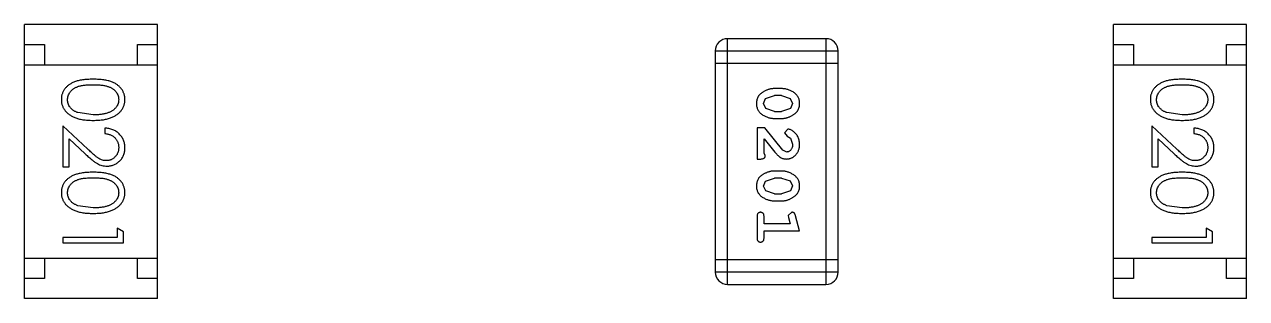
# Model space of a CAD drawing. Header units: inches. Extents: x 246 to 500, y -220 to -17.
# Drawn here: x 457.575 to 460.605, y -135.099 to -134.419 of the extents above; entities that cross this region are included whole.
import ezdxf

# ---------------------------------------------------------------- set-up
doc = ezdxf.new("R2010")
doc.units = ezdxf.units.IN
doc.header["$LTSCALE"] = 1.21
doc.header["$MEASUREMENT"] = 0
doc.layers.get('0').update_dxf_attribs({"linetype": 'CONTINUOUS'})

msp = doc.modelspace()

# ---------------------------------------------------------------- linework, layer by layer
at = {"color": 7, "linetype": 'Continuous'}
for p, q in [((457.905, -134.4186), (457.575, -134.4186)), ((457.575, -135.0986), (457.575, -134.4186)), ((457.905, -135.0986), (457.905, -134.4186)), ((460.605, -134.4186), (460.275, -134.4186)), ((460.275, -135.0986), (460.275, -134.4186)), ((460.605, -135.0986), (460.605, -134.4186)), ((457.575, -134.4686), (457.625, -134.4686)), ((457.625, -134.4686), (457.625, -134.5186)), ((457.855, -134.4686), (457.905, -134.4686)), ((457.855, -134.5186), (457.855, -134.4686)), ((459.5621, -134.4539), (459.3183, -134.4539)), ((459.3183, -135.0635), (459.3183, -134.4539)), ((459.5621, -134.4539), (459.5621, -135.0635)), ((460.275, -134.4686), (460.325, -134.4686)), ((460.325, -134.4686), (460.325, -134.5186)), ((460.555, -134.4686), (460.605, -134.4686)), ((460.555, -134.5186), (460.555, -134.4686)), ((459.2878, -134.4844), (459.5926, -134.4844)), ((459.2878, -134.4844), (459.2878, -135.033)), ((459.5926, -135.033), (459.5926, -134.4844)), ((457.575, -134.5186), (457.905, -134.5186)), ((459.2878, -134.5149), (459.5926, -134.5149)), ((460.275, -134.5186), (460.605, -134.5186)), ((459.4522, -134.5778), (459.4345, -134.5778)), ((459.4072, -134.6149), (459.4125, -134.6027)), ((459.413, -134.6272), (459.4072, -134.6149)), ((459.4125, -134.6027), (459.4348, -134.5951)), ((459.452, -134.5951), (459.4348, -134.5951)), ((459.452, -134.5951), (459.4738, -134.6023)), ((459.4738, -134.6023), (459.4796, -134.6147)), ((459.4796, -134.6147), (459.4743, -134.6269)), ((457.7453, -134.6431), (457.7076, -134.6374)), ((459.4348, -134.6344), (459.413, -134.6272)), ((459.4345, -134.6517), (459.4522, -134.6517)), ((459.4348, -134.6344), (459.452, -134.6344)), ((459.4743, -134.6269), (459.452, -134.6344)), ((460.4453, -134.6431), (460.4076, -134.6374)), ((457.7324, -134.7282), (457.6703, -134.67)), ((457.6703, -134.67), (457.6703, -134.7719)), ((457.7742, -134.6758), (457.7742, -134.6892)), ((459.4103, -134.6753), (459.3915, -134.6753)), ((459.3915, -134.6753), (459.3915, -134.7524)), ((459.4553, -134.7303), (459.4103, -134.6753)), ((459.4675, -134.6785), (459.4591, -134.6873)), ((460.4324, -134.7282), (460.3703, -134.67)), ((460.3703, -134.67), (460.3703, -134.7719)), ((460.4742, -134.6758), (460.4742, -134.6892)), ((457.6857, -134.7021), (457.7257, -134.7397)), ((457.6857, -134.7719), (457.6857, -134.7021)), ((459.4088, -134.7383), (459.4088, -134.7021)), ((459.4088, -134.7021), (459.4358, -134.7356)), ((459.4591, -134.6873), (459.4657, -134.6958)), ((459.4657, -134.6958), (459.4742, -134.7007)), ((459.4742, -134.7007), (459.4796, -134.7156)), ((460.3857, -134.7021), (460.4258, -134.7397)), ((460.3857, -134.7719), (460.3857, -134.7021)), ((459.4119, -134.7438), (459.4088, -134.7383)), ((459.465, -134.7351), (459.4553, -134.7303)), ((457.6703, -134.7719), (457.6857, -134.7719)), ((459.3915, -134.7524), (459.3993, -134.7524)), ((460.3703, -134.7719), (460.3857, -134.7719)), ((459.4125, -134.8073), (459.4348, -134.7996)), ((459.4522, -134.7823), (459.4345, -134.7823)), ((459.452, -134.7996), (459.4348, -134.7996)), ((459.452, -134.7996), (459.4738, -134.8069)), ((459.4072, -134.8194), (459.4125, -134.8073)), ((459.413, -134.8317), (459.4072, -134.8194)), ((459.4348, -134.8389), (459.413, -134.8317)), ((459.4743, -134.8314), (459.452, -134.8389)), ((459.4738, -134.8069), (459.4796, -134.8192)), ((459.4796, -134.8192), (459.4743, -134.8314)), ((459.4345, -134.8562), (459.4522, -134.8562)), ((459.4348, -134.8389), (459.452, -134.8389)), ((457.7453, -134.8738), (457.7076, -134.8682)), ((459.3915, -134.8956), (459.3915, -134.9475)), ((459.4088, -134.9129), (459.4088, -134.8956)), ((459.4778, -134.8846), (459.4685, -134.8924)), ((459.4685, -134.8924), (459.4696, -134.8979)), ((459.4969, -134.9302), (459.487, -134.8936)), ((460.4453, -134.8739), (460.4076, -134.8682)), ((457.8203, -134.9327), (457.8049, -134.9238)), ((457.8049, -134.9238), (457.8049, -134.9469)), ((459.4737, -134.9129), (459.4088, -134.9129)), ((459.4696, -134.8979), (459.4737, -134.9129)), ((460.5203, -134.9327), (460.5049, -134.9239)), ((460.5049, -134.9239), (460.5049, -134.9469)), ((457.8049, -134.9469), (457.6703, -134.9469)), ((457.6703, -134.9469), (457.6703, -134.9604)), ((457.8203, -134.9604), (457.8203, -134.9327)), ((459.4088, -134.9302), (459.4969, -134.9302)), ((459.4088, -134.9475), (459.4088, -134.9302)), ((460.5049, -134.9469), (460.3703, -134.9469)), ((460.3703, -134.9469), (460.3703, -134.9604)), ((460.5203, -134.9604), (460.5203, -134.9327)), ((457.6703, -134.9604), (457.8203, -134.9604)), ((460.3703, -134.9604), (460.5203, -134.9604)), ((457.575, -134.9986), (457.905, -134.9986)), ((457.625, -134.9986), (457.625, -135.0486)), ((457.855, -135.0486), (457.855, -134.9986)), ((459.5926, -135.0025), (459.2878, -135.0025)), ((460.275, -134.9986), (460.605, -134.9986)), ((460.325, -134.9986), (460.325, -135.0486)), ((460.555, -135.0486), (460.555, -134.9986)), ((459.5926, -135.033), (459.2878, -135.033)), ((457.625, -135.0486), (457.575, -135.0486)), ((457.905, -135.0486), (457.855, -135.0486)), ((459.3183, -135.0635), (459.5621, -135.0635)), ((460.325, -135.0486), (460.275, -135.0486)), ((460.605, -135.0486), (460.555, -135.0486)), ((457.905, -135.0986), (457.575, -135.0986)), ((460.605, -135.0986), (460.275, -135.0986))]:
    msp.add_line(p, q, dxfattribs=at)
for centre, start, end in [((459.3183, -134.4844), 89.9999, 179.9999), ((459.5621, -134.4844), 359.9999, 89.9999), ((459.3183, -135.033), 179.9999, 269.9999), ((459.5621, -135.033), 269.9999, 359.9999)]:
    msp.add_arc(centre, 0.0305, start, end, dxfattribs=at)
for points, knots in [([(457.7453, -134.5546), (457.7429, -134.5546), (457.7382, -134.5547), (457.7315, -134.555), (457.7251, -134.5555), (457.7192, -134.5562), (457.7136, -134.5571), (457.7085, -134.5581), (457.7038, -134.5595), (457.6994, -134.561), (457.6954, -134.5627), (457.6917, -134.5645), (457.6882, -134.5665), (457.685, -134.5687), (457.6821, -134.571), (457.6793, -134.5735), (457.6769, -134.5762), (457.6747, -134.5789), (457.6728, -134.5819), (457.6711, -134.5849), (457.6696, -134.588), (457.6685, -134.5912), (457.6676, -134.5944), (457.6669, -134.5978), (457.6665, -134.6013), (457.6665, -134.6036), (457.6665, -134.6048)], [0, 0, 0, 0, 0.068113, 0.132564, 0.193427, 0.250218, 0.303569, 0.353576, 0.400235, 0.443586, 0.484619, 0.524292, 0.56238, 0.599049, 0.63494, 0.669782, 0.704009, 0.737842, 0.771098, 0.803896, 0.836415, 0.868639, 0.900715, 0.933378, 0.966213, 1, 1, 1, 1]), ([(457.8242, -134.6048), (457.8241, -134.6036), (457.8241, -134.6013), (457.8237, -134.5978), (457.823, -134.5944), (457.8221, -134.5911), (457.8209, -134.5879), (457.8195, -134.5848), (457.8178, -134.5818), (457.8158, -134.5788), (457.8136, -134.576), (457.8111, -134.5733), (457.8084, -134.5709), (457.8055, -134.5686), (457.8022, -134.5664), (457.7988, -134.5644), (457.7951, -134.5626), (457.7911, -134.5609), (457.7868, -134.5594), (457.7821, -134.5581), (457.777, -134.557), (457.7715, -134.5562), (457.7655, -134.5555), (457.7591, -134.555), (457.7523, -134.5547), (457.7477, -134.5546), (457.7453, -134.5546)], [0, 0, 0, 0, 0.033742, 0.066533, 0.099153, 0.13154, 0.164087, 0.196563, 0.229707, 0.263315, 0.297504, 0.331686, 0.366482, 0.4021, 0.438958, 0.476748, 0.515985, 0.556589, 0.599519, 0.645765, 0.695487, 0.748721, 0.805687, 0.866754, 0.931405, 1, 1, 1, 1]), ([(460.4453, -134.5546), (460.4429, -134.5546), (460.4382, -134.5547), (460.4315, -134.555), (460.4251, -134.5555), (460.4192, -134.5562), (460.4136, -134.5571), (460.4085, -134.5581), (460.4038, -134.5595), (460.3994, -134.561), (460.3954, -134.5627), (460.3917, -134.5645), (460.3882, -134.5665), (460.385, -134.5687), (460.3821, -134.571), (460.3793, -134.5735), (460.3769, -134.5762), (460.3747, -134.5789), (460.3728, -134.5819), (460.3711, -134.5849), (460.3696, -134.588), (460.3685, -134.5912), (460.3676, -134.5944), (460.3669, -134.5978), (460.3665, -134.6013), (460.3665, -134.6036), (460.3665, -134.6048)], [0, 0, 0, 0, 0.068113, 0.132564, 0.193427, 0.250218, 0.303569, 0.353576, 0.400235, 0.443586, 0.484619, 0.524292, 0.56238, 0.599049, 0.63494, 0.669782, 0.704009, 0.737842, 0.771098, 0.803896, 0.836415, 0.868639, 0.900715, 0.933378, 0.966213, 1, 1, 1, 1]), ([(460.5242, -134.6048), (460.5241, -134.6036), (460.5241, -134.6013), (460.5237, -134.5978), (460.523, -134.5944), (460.5221, -134.5911), (460.5209, -134.5879), (460.5195, -134.5848), (460.5178, -134.5818), (460.5158, -134.5788), (460.5136, -134.576), (460.5112, -134.5733), (460.5084, -134.5709), (460.5055, -134.5686), (460.5023, -134.5664), (460.4988, -134.5644), (460.4951, -134.5626), (460.4911, -134.5609), (460.4868, -134.5594), (460.4821, -134.5581), (460.477, -134.557), (460.4715, -134.5562), (460.4655, -134.5555), (460.4591, -134.555), (460.4523, -134.5547), (460.4477, -134.5546), (460.4453, -134.5546)], [0, 0, 0, 0, 0.033742, 0.066533, 0.099153, 0.13154, 0.164087, 0.196563, 0.229707, 0.263315, 0.297504, 0.331686, 0.366482, 0.4021, 0.438958, 0.476748, 0.515985, 0.556589, 0.599519, 0.645765, 0.695487, 0.748721, 0.805687, 0.866754, 0.931405, 1, 1, 1, 1]), ([(457.6818, -134.6052), (457.6819, -134.6036), (457.6821, -134.6003), (457.6834, -134.5954), (457.6855, -134.5907), (457.6879, -134.5869), (457.6902, -134.584), (457.6921, -134.582), (457.6942, -134.5801), (457.6965, -134.5783), (457.699, -134.5767), (457.7018, -134.5752), (457.7047, -134.5739), (457.7078, -134.5726), (457.7112, -134.5715), (457.7149, -134.5706), (457.7191, -134.5698), (457.7236, -134.5692), (457.7285, -134.5687), (457.7338, -134.5684), (457.7394, -134.5681), (457.7433, -134.5681), (457.7453, -134.5681)], [0, 0, 0, 0, 0.060034, 0.120278, 0.182348, 0.247919, 0.281641, 0.315701, 0.350322, 0.385703, 0.421819, 0.459196, 0.497866, 0.538301, 0.58121, 0.628183, 0.679403, 0.734699, 0.794074, 0.858416, 0.927049, 1, 1, 1, 1]), ([(457.7453, -134.5681), (457.7473, -134.5681), (457.7512, -134.5681), (457.7569, -134.5684), (457.7622, -134.5687), (457.7671, -134.5692), (457.7716, -134.5698), (457.7757, -134.5706), (457.7795, -134.5716), (457.7829, -134.5726), (457.786, -134.5739), (457.7889, -134.5752), (457.7916, -134.5767), (457.7941, -134.5784), (457.7965, -134.5801), (457.7986, -134.582), (457.8005, -134.584), (457.8028, -134.5869), (457.8051, -134.5906), (457.8073, -134.5953), (457.8085, -134.6002), (457.8087, -134.6036), (457.8088, -134.6052)], [0, 0, 0, 0, 0.073302, 0.142286, 0.206253, 0.266017, 0.321612, 0.372532, 0.419497, 0.462398, 0.502825, 0.541489, 0.579034, 0.615143, 0.650298, 0.684912, 0.718701, 0.752189, 0.817245, 0.879117, 0.939613, 1, 1, 1, 1]), ([(459.4345, -134.5778), (459.4334, -134.5778), (459.4313, -134.5778), (459.4281, -134.5782), (459.425, -134.5786), (459.4219, -134.5793), (459.4188, -134.5802), (459.4159, -134.5813), (459.4129, -134.5826), (459.41, -134.5841), (459.4073, -134.5857), (459.4047, -134.5873), (459.4024, -134.5889), (459.4003, -134.5906), (459.3985, -134.5923), (459.3968, -134.594), (459.3954, -134.5957), (459.3938, -134.5981), (459.3922, -134.6012), (459.3909, -134.6054), (459.39, -134.61), (459.3899, -134.6132), (459.3899, -134.6148)], [0, 0, 0, 0, 0.049886, 0.09882, 0.148132, 0.19689, 0.246038, 0.295176, 0.345305, 0.395692, 0.445312, 0.491875, 0.535813, 0.577009, 0.616081, 0.652689, 0.687585, 0.720206, 0.785062, 0.85223, 0.923759, 1, 1, 1, 1]), ([(459.4969, -134.6146), (459.4968, -134.6132), (459.4967, -134.6103), (459.496, -134.6063), (459.4949, -134.6024), (459.4933, -134.5988), (459.4913, -134.5955), (459.4888, -134.5925), (459.4858, -134.5897), (459.4824, -134.5872), (459.4788, -134.585), (459.4751, -134.5831), (459.4714, -134.5815), (459.4676, -134.5801), (459.4639, -134.5791), (459.46, -134.5783), (459.4561, -134.5779), (459.4535, -134.5778), (459.4522, -134.5778)], [0, 0, 0, 0, 0.06692, 0.130834, 0.19258, 0.252759, 0.312631, 0.373411, 0.436359, 0.501894, 0.568244, 0.632472, 0.69556, 0.757163, 0.818592, 0.878885, 0.939235, 1, 1, 1, 1]), ([(460.3819, -134.6052), (460.3819, -134.6036), (460.3821, -134.6003), (460.3834, -134.5954), (460.3855, -134.5907), (460.3879, -134.5869), (460.3902, -134.584), (460.3921, -134.582), (460.3942, -134.5801), (460.3965, -134.5783), (460.3991, -134.5767), (460.4018, -134.5752), (460.4047, -134.5739), (460.4078, -134.5726), (460.4112, -134.5715), (460.415, -134.5706), (460.4191, -134.5698), (460.4236, -134.5692), (460.4285, -134.5687), (460.4338, -134.5684), (460.4394, -134.5681), (460.4433, -134.5681), (460.4453, -134.5681)], [0, 0, 0, 0, 0.060034, 0.120278, 0.182348, 0.247919, 0.281641, 0.315701, 0.350322, 0.385703, 0.421819, 0.459196, 0.497866, 0.538301, 0.58121, 0.628183, 0.679403, 0.734699, 0.794074, 0.858416, 0.927049, 1, 1, 1, 1]), ([(460.4453, -134.5681), (460.4473, -134.5681), (460.4512, -134.5681), (460.4569, -134.5684), (460.4622, -134.5687), (460.4671, -134.5692), (460.4716, -134.5698), (460.4758, -134.5707), (460.4795, -134.5716), (460.4829, -134.5727), (460.486, -134.5739), (460.4889, -134.5752), (460.4916, -134.5767), (460.4941, -134.5784), (460.4965, -134.5801), (460.4986, -134.582), (460.5006, -134.584), (460.5028, -134.5869), (460.5051, -134.5906), (460.5073, -134.5953), (460.5085, -134.6002), (460.5087, -134.6036), (460.5088, -134.6052)], [0, 0, 0, 0, 0.073302, 0.142286, 0.206253, 0.266017, 0.321612, 0.372532, 0.419497, 0.462398, 0.502825, 0.541489, 0.579034, 0.615143, 0.650298, 0.684912, 0.718701, 0.752189, 0.817245, 0.879117, 0.939613, 1, 1, 1, 1]), ([(457.6665, -134.6048), (457.6665, -134.606), (457.6665, -134.6083), (457.667, -134.6118), (457.6676, -134.6153), (457.6685, -134.6186), (457.6698, -134.6219), (457.6712, -134.6251), (457.673, -134.6282), (457.6749, -134.6312), (457.6772, -134.6341), (457.6797, -134.6368), (457.6825, -134.6394), (457.6856, -134.6418), (457.6889, -134.6441), (457.6924, -134.6461), (457.6962, -134.6481), (457.7003, -134.6498), (457.7047, -134.6515), (457.7094, -134.6528), (457.7145, -134.654), (457.72, -134.6549), (457.7258, -134.6556), (457.7319, -134.6562), (457.7385, -134.6565), (457.743, -134.6565), (457.7453, -134.6565)], [0, 0, 0, 0, 0.033824, 0.067298, 0.10028, 0.133019, 0.165736, 0.198792, 0.232372, 0.266409, 0.301016, 0.336196, 0.371972, 0.408574, 0.446394, 0.485225, 0.525372, 0.567224, 0.611081, 0.65775, 0.70702, 0.759235, 0.814484, 0.873227, 0.934937, 1, 1, 1, 1]), ([(457.7076, -134.6374), (457.7066, -134.637), (457.7045, -134.6363), (457.7016, -134.6349), (457.6988, -134.6335), (457.6963, -134.6319), (457.694, -134.6301), (457.6919, -134.6283), (457.69, -134.6262), (457.6877, -134.6234), (457.6854, -134.6198), (457.6834, -134.615), (457.6821, -134.6102), (457.6819, -134.6069), (457.6818, -134.6052)], [0, 0, 0, 0, 0.075949, 0.148549, 0.218996, 0.286119, 0.351826, 0.416074, 0.478265, 0.540325, 0.660405, 0.774606, 0.887187, 1, 1, 1, 1]), ([(457.7453, -134.6565), (457.7476, -134.6565), (457.752, -134.6565), (457.7586, -134.6562), (457.7648, -134.6556), (457.7707, -134.6549), (457.7761, -134.6539), (457.7813, -134.6528), (457.786, -134.6514), (457.7904, -134.6498), (457.7945, -134.6479), (457.7984, -134.646), (457.8019, -134.6439), (457.8052, -134.6417), (457.8082, -134.6393), (457.811, -134.6367), (457.8135, -134.634), (457.8158, -134.6311), (457.8178, -134.6281), (457.8195, -134.625), (457.8209, -134.6219), (457.8221, -134.6186), (457.823, -134.6153), (457.8237, -134.6118), (457.8241, -134.6083), (457.8241, -134.606), (457.8242, -134.6048)], [0, 0, 0, 0, 0.065278, 0.127205, 0.186168, 0.241675, 0.294115, 0.343609, 0.390387, 0.434463, 0.476646, 0.517002, 0.555936, 0.593716, 0.630057, 0.665601, 0.700745, 0.734917, 0.768681, 0.802087, 0.834849, 0.867433, 0.900138, 0.932806, 0.966212, 1, 1, 1, 1]), ([(457.8088, -134.6052), (457.8087, -134.6069), (457.8085, -134.6101), (457.8073, -134.615), (457.8051, -134.6197), (457.8028, -134.6234), (457.8005, -134.6263), (457.7985, -134.6283), (457.7963, -134.6303), (457.7938, -134.6321), (457.7911, -134.6338), (457.7881, -134.6353), (457.785, -134.6368), (457.7815, -134.6381), (457.7779, -134.6392), (457.774, -134.6403), (457.7698, -134.6411), (457.7654, -134.6419), (457.7607, -134.6424), (457.7558, -134.6428), (457.7506, -134.643), (457.7471, -134.6431), (457.7453, -134.6431)], [0, 0, 0, 0, 0.059689, 0.119507, 0.181075, 0.246162, 0.279894, 0.314468, 0.350403, 0.387474, 0.426147, 0.466624, 0.508745, 0.553328, 0.600058, 0.649177, 0.700552, 0.754894, 0.811825, 0.871514, 0.934319, 1, 1, 1, 1]), ([(459.3899, -134.6148), (459.3899, -134.6163), (459.39, -134.6191), (459.3907, -134.6232), (459.3918, -134.627), (459.3934, -134.6306), (459.3954, -134.6339), (459.398, -134.637), (459.4009, -134.6398), (459.4043, -134.6422), (459.4079, -134.6444), (459.4116, -134.6464), (459.4153, -134.648), (459.419, -134.6494), (459.4229, -134.6504), (459.4267, -134.6512), (459.4306, -134.6516), (459.4332, -134.6517), (459.4345, -134.6517)], [0, 0, 0, 0, 0.067217, 0.131051, 0.19272, 0.252824, 0.312745, 0.373449, 0.436041, 0.501494, 0.567761, 0.632087, 0.695096, 0.757109, 0.817993, 0.878657, 0.939311, 1, 1, 1, 1]), ([(459.4522, -134.6517), (459.4533, -134.6517), (459.4555, -134.6517), (459.4587, -134.6514), (459.4618, -134.6508), (459.4649, -134.6502), (459.4679, -134.6493), (459.471, -134.6481), (459.4739, -134.6468), (459.4768, -134.6453), (459.4795, -134.6437), (459.4821, -134.6421), (459.4844, -134.6405), (459.4865, -134.6388), (459.4884, -134.6371), (459.49, -134.6354), (459.4914, -134.6336), (459.493, -134.6313), (459.4946, -134.6281), (459.4959, -134.6239), (459.4967, -134.6194), (459.4968, -134.6162), (459.4969, -134.6146)], [0, 0, 0, 0, 0.049855, 0.099516, 0.148482, 0.19758, 0.246804, 0.296268, 0.346517, 0.397047, 0.446826, 0.49336, 0.537801, 0.579207, 0.617974, 0.654833, 0.689171, 0.722088, 0.786392, 0.853518, 0.924186, 1, 1, 1, 1]), ([(460.3665, -134.6048), (460.3665, -134.606), (460.3665, -134.6083), (460.367, -134.6119), (460.3676, -134.6153), (460.3686, -134.6186), (460.3698, -134.6219), (460.3712, -134.6251), (460.373, -134.6282), (460.375, -134.6312), (460.3772, -134.6341), (460.3797, -134.6368), (460.3825, -134.6394), (460.3856, -134.6418), (460.3889, -134.6441), (460.3924, -134.6461), (460.3962, -134.6481), (460.4003, -134.6499), (460.4047, -134.6515), (460.4094, -134.6528), (460.4145, -134.654), (460.42, -134.6549), (460.4258, -134.6556), (460.432, -134.6562), (460.4385, -134.6565), (460.443, -134.6565), (460.4453, -134.6565)], [0, 0, 0, 0, 0.033824, 0.067298, 0.10028, 0.133019, 0.165736, 0.198792, 0.232372, 0.266409, 0.301016, 0.336196, 0.371972, 0.408574, 0.446394, 0.485225, 0.525372, 0.567224, 0.611081, 0.65775, 0.70702, 0.759235, 0.814484, 0.873227, 0.934937, 1, 1, 1, 1]), ([(460.4076, -134.6374), (460.4066, -134.637), (460.4045, -134.6363), (460.4016, -134.6349), (460.3989, -134.6335), (460.3963, -134.6319), (460.394, -134.6301), (460.3919, -134.6283), (460.39, -134.6263), (460.3877, -134.6234), (460.3854, -134.6198), (460.3834, -134.6151), (460.3821, -134.6102), (460.3819, -134.6069), (460.3819, -134.6052)], [0, 0, 0, 0, 0.075949, 0.148549, 0.218996, 0.286119, 0.351826, 0.416074, 0.478265, 0.540325, 0.660405, 0.774606, 0.887187, 1, 1, 1, 1]), ([(460.4453, -134.6565), (460.4476, -134.6565), (460.4521, -134.6565), (460.4586, -134.6562), (460.4648, -134.6556), (460.4707, -134.6549), (460.4761, -134.6539), (460.4813, -134.6528), (460.486, -134.6514), (460.4904, -134.6498), (460.4945, -134.6479), (460.4984, -134.646), (460.5019, -134.6439), (460.5052, -134.6417), (460.5082, -134.6393), (460.511, -134.6367), (460.5136, -134.634), (460.5158, -134.6311), (460.5178, -134.6281), (460.5195, -134.625), (460.5209, -134.6219), (460.5221, -134.6186), (460.523, -134.6153), (460.5237, -134.6118), (460.5241, -134.6083), (460.5241, -134.606), (460.5242, -134.6048)], [0, 0, 0, 0, 0.065278, 0.127205, 0.186168, 0.241675, 0.294115, 0.343609, 0.390387, 0.434463, 0.476646, 0.517002, 0.555936, 0.593716, 0.630057, 0.665601, 0.700745, 0.734917, 0.768681, 0.802087, 0.834849, 0.867433, 0.900138, 0.932806, 0.966212, 1, 1, 1, 1]), ([(460.5088, -134.6052), (460.5087, -134.6069), (460.5085, -134.6101), (460.5073, -134.615), (460.5051, -134.6197), (460.5028, -134.6234), (460.5005, -134.6263), (460.4985, -134.6283), (460.4963, -134.6303), (460.4938, -134.6321), (460.4911, -134.6338), (460.4881, -134.6353), (460.485, -134.6368), (460.4815, -134.6381), (460.4779, -134.6392), (460.474, -134.6403), (460.4698, -134.6411), (460.4654, -134.6419), (460.4607, -134.6424), (460.4558, -134.6428), (460.4507, -134.643), (460.4471, -134.6431), (460.4453, -134.6431)], [0, 0, 0, 0, 0.059689, 0.119507, 0.181075, 0.246162, 0.279894, 0.314468, 0.350403, 0.387474, 0.426147, 0.466624, 0.508745, 0.553328, 0.600058, 0.649177, 0.700552, 0.754894, 0.811825, 0.871514, 0.934319, 1, 1, 1, 1]), ([(457.8242, -134.7247), (457.8241, -134.723), (457.824, -134.7197), (457.8234, -134.7149), (457.8222, -134.7103), (457.8207, -134.7058), (457.8187, -134.7016), (457.8163, -134.6976), (457.8134, -134.6938), (457.8101, -134.6902), (457.8065, -134.687), (457.8026, -134.6841), (457.7985, -134.6817), (457.7941, -134.6796), (457.7895, -134.678), (457.7846, -134.6768), (457.7795, -134.676), (457.7759, -134.6759), (457.7742, -134.6758)], [0, 0, 0, 0, 0.06445, 0.126725, 0.187421, 0.247417, 0.306749, 0.366595, 0.427749, 0.490235, 0.553031, 0.614805, 0.676505, 0.738096, 0.801021, 0.864897, 0.931209, 1, 1, 1, 1]), ([(459.4969, -134.7157), (459.4968, -134.714), (459.4967, -134.7107), (459.4958, -134.7057), (459.4944, -134.701), (459.4924, -134.6965), (459.49, -134.6924), (459.4871, -134.6887), (459.4839, -134.6856), (459.4803, -134.6831), (459.4767, -134.6811), (459.4734, -134.6796), (459.4704, -134.6787), (459.4684, -134.6785), (459.4675, -134.6785)], [0, 0, 0, 0, 0.098286, 0.193983, 0.289056, 0.384352, 0.477435, 0.566197, 0.652355, 0.737986, 0.818188, 0.887401, 0.94802, 1, 1, 1, 1]), ([(460.5242, -134.7247), (460.5241, -134.723), (460.5241, -134.7197), (460.5234, -134.7149), (460.5223, -134.7103), (460.5207, -134.7058), (460.5187, -134.7016), (460.5163, -134.6976), (460.5135, -134.6938), (460.5101, -134.6902), (460.5065, -134.687), (460.5026, -134.6841), (460.4985, -134.6817), (460.4941, -134.6796), (460.4895, -134.678), (460.4846, -134.6768), (460.4795, -134.676), (460.476, -134.6759), (460.4742, -134.6758)], [0, 0, 0, 0, 0.06445, 0.126725, 0.187421, 0.247417, 0.306749, 0.366595, 0.427749, 0.490235, 0.553031, 0.614805, 0.676505, 0.738096, 0.801021, 0.864897, 0.931209, 1, 1, 1, 1]), ([(457.7742, -134.6892), (457.7755, -134.6894), (457.7781, -134.6896), (457.7819, -134.6904), (457.7854, -134.6913), (457.7887, -134.6925), (457.7918, -134.694), (457.7947, -134.6958), (457.7973, -134.6978), (457.7997, -134.7), (457.8018, -134.7025), (457.8037, -134.7051), (457.8053, -134.7079), (457.8065, -134.7108), (457.8075, -134.7139), (457.8083, -134.7171), (457.8087, -134.7205), (457.8087, -134.7228), (457.8088, -134.724)], [0, 0, 0, 0, 0.073648, 0.143686, 0.210962, 0.275557, 0.338064, 0.399311, 0.4594, 0.51934, 0.579024, 0.637809, 0.695959, 0.754122, 0.813113, 0.873453, 0.935561, 1, 1, 1, 1]), ([(460.4742, -134.6892), (460.4755, -134.6894), (460.4781, -134.6896), (460.4819, -134.6904), (460.4854, -134.6913), (460.4888, -134.6925), (460.4918, -134.6941), (460.4947, -134.6958), (460.4973, -134.6978), (460.4997, -134.7), (460.5018, -134.7025), (460.5037, -134.7051), (460.5053, -134.7079), (460.5066, -134.7108), (460.5075, -134.7139), (460.5083, -134.7171), (460.5087, -134.7205), (460.5088, -134.7228), (460.5088, -134.724)], [0, 0, 0, 0, 0.073648, 0.143686, 0.210962, 0.275557, 0.338064, 0.399311, 0.4594, 0.51934, 0.579024, 0.637809, 0.695959, 0.754122, 0.813113, 0.873453, 0.935561, 1, 1, 1, 1]), ([(457.7257, -134.7397), (457.7273, -134.7411), (457.7303, -134.7439), (457.7346, -134.7478), (457.7387, -134.7514), (457.7426, -134.7546), (457.7462, -134.7574), (457.7496, -134.7599), (457.7528, -134.762), (457.7566, -134.7643), (457.7614, -134.7666), (457.7672, -134.7686), (457.7733, -134.7698), (457.7775, -134.7699), (457.7796, -134.77)], [0, 0, 0, 0, 0.09953, 0.192079, 0.277712, 0.357454, 0.429648, 0.495771, 0.555538, 0.608657, 0.707578, 0.804328, 0.901298, 1, 1, 1, 1]), ([(457.7784, -134.7565), (457.7767, -134.7565), (457.7735, -134.7564), (457.7687, -134.7553), (457.7641, -134.7536), (457.7603, -134.7516), (457.7571, -134.7496), (457.7544, -134.7477), (457.7515, -134.7454), (457.7482, -134.7427), (457.7447, -134.7396), (457.7409, -134.7362), (457.7367, -134.7323), (457.7339, -134.7296), (457.7324, -134.7282)], [0, 0, 0, 0, 0.088014, 0.174976, 0.2638, 0.355443, 0.406413, 0.465519, 0.533076, 0.609353, 0.693899, 0.787171, 0.889197, 1, 1, 1, 1]), ([(457.8088, -134.724), (457.8087, -134.7251), (457.8087, -134.7273), (457.8083, -134.7306), (457.8076, -134.7337), (457.8066, -134.7366), (457.8053, -134.7395), (457.8038, -134.7422), (457.8019, -134.7447), (457.7998, -134.7471), (457.7975, -134.7493), (457.7951, -134.7512), (457.7926, -134.7529), (457.79, -134.7542), (457.7872, -134.7553), (457.7844, -134.756), (457.7814, -134.7565), (457.7794, -134.7565), (457.7784, -134.7565)], [0, 0, 0, 0, 0.068027, 0.133505, 0.19695, 0.26027, 0.322741, 0.384982, 0.448465, 0.513424, 0.578224, 0.640011, 0.700094, 0.760067, 0.819012, 0.877878, 0.938035, 1, 1, 1, 1]), ([(457.7796, -134.77), (457.781, -134.77), (457.784, -134.7699), (457.7883, -134.7693), (457.7924, -134.7683), (457.7965, -134.767), (457.8003, -134.7652), (457.804, -134.763), (457.8076, -134.7604), (457.8109, -134.7575), (457.8141, -134.7543), (457.8167, -134.7508), (457.819, -134.747), (457.8209, -134.743), (457.8224, -134.7388), (457.8234, -134.7343), (457.824, -134.7296), (457.8241, -134.7263), (457.8242, -134.7247)], [0, 0, 0, 0, 0.06271, 0.123347, 0.183401, 0.242828, 0.302097, 0.36242, 0.423725, 0.487032, 0.550491, 0.612709, 0.674265, 0.73617, 0.799211, 0.863483, 0.930525, 1, 1, 1, 1]), ([(459.3993, -134.7524), (459.4004, -134.7524), (459.4024, -134.7524), (459.4051, -134.7519), (459.4073, -134.7512), (459.4091, -134.7502), (459.4104, -134.7489), (459.4113, -134.7473), (459.4118, -134.7456), (459.4119, -134.7444), (459.4119, -134.7438)], [0, 0, 0, 0, 0.1844, 0.34094, 0.473574, 0.586824, 0.690029, 0.789175, 0.890445, 1, 1, 1, 1]), ([(459.4358, -134.7356), (459.4366, -134.7365), (459.4381, -134.7382), (459.4403, -134.7406), (459.4424, -134.7427), (459.4444, -134.7446), (459.4462, -134.7462), (459.448, -134.7475), (459.4496, -134.7487), (459.4517, -134.7498), (459.4543, -134.7509), (459.4574, -134.7518), (459.4607, -134.7523), (459.463, -134.7524), (459.4641, -134.7524)], [0, 0, 0, 0, 0.103002, 0.197728, 0.285279, 0.365235, 0.437224, 0.502446, 0.560545, 0.611446, 0.707576, 0.80349, 0.900532, 1, 1, 1, 1]), ([(459.4641, -134.7524), (459.4652, -134.7524), (459.4674, -134.7523), (459.4706, -134.7518), (459.4737, -134.751), (459.4767, -134.7499), (459.4796, -134.7484), (459.4823, -134.7466), (459.4849, -134.7445), (459.4873, -134.7421), (459.4895, -134.7395), (459.4915, -134.7366), (459.4932, -134.7336), (459.4945, -134.7304), (459.4956, -134.727), (459.4963, -134.7234), (459.4968, -134.7196), (459.4968, -134.7171), (459.4969, -134.7157)], [0, 0, 0, 0, 0.060981, 0.120256, 0.178148, 0.236115, 0.293993, 0.352864, 0.413358, 0.476056, 0.539296, 0.602396, 0.665116, 0.728325, 0.792919, 0.859317, 0.928302, 1, 1, 1, 1]), ([(459.4796, -134.7156), (459.4795, -134.717), (459.4794, -134.7197), (459.4786, -134.7235), (459.4772, -134.7269), (459.4753, -134.7298), (459.473, -134.7321), (459.4705, -134.7339), (459.4678, -134.7349), (459.466, -134.735), (459.465, -134.7351)], [0, 0, 0, 0, 0.156344, 0.299348, 0.4327, 0.561, 0.682299, 0.791883, 0.89611, 1, 1, 1, 1]), ([(460.4258, -134.7397), (460.4273, -134.7411), (460.4303, -134.7439), (460.4346, -134.7478), (460.4388, -134.7514), (460.4426, -134.7546), (460.4463, -134.7574), (460.4496, -134.7599), (460.4528, -134.762), (460.4566, -134.7643), (460.4614, -134.7666), (460.4673, -134.7686), (460.4733, -134.7698), (460.4775, -134.7699), (460.4796, -134.77)], [0, 0, 0, 0, 0.09953, 0.192079, 0.277712, 0.357454, 0.429648, 0.495771, 0.555538, 0.608657, 0.707578, 0.804328, 0.901298, 1, 1, 1, 1]), ([(460.4784, -134.7565), (460.4767, -134.7565), (460.4735, -134.7564), (460.4687, -134.7553), (460.4641, -134.7536), (460.4603, -134.7516), (460.4571, -134.7496), (460.4545, -134.7477), (460.4515, -134.7454), (460.4483, -134.7427), (460.4447, -134.7396), (460.4409, -134.7362), (460.4367, -134.7323), (460.4339, -134.7296), (460.4324, -134.7282)], [0, 0, 0, 0, 0.088014, 0.174976, 0.2638, 0.355443, 0.406413, 0.465519, 0.533076, 0.609353, 0.693899, 0.787171, 0.889197, 1, 1, 1, 1]), ([(460.5088, -134.724), (460.5088, -134.7251), (460.5087, -134.7273), (460.5083, -134.7306), (460.5076, -134.7337), (460.5066, -134.7366), (460.5053, -134.7395), (460.5038, -134.7422), (460.5019, -134.7447), (460.4998, -134.7471), (460.4976, -134.7493), (460.4951, -134.7512), (460.4926, -134.7529), (460.49, -134.7542), (460.4872, -134.7553), (460.4844, -134.756), (460.4814, -134.7565), (460.4794, -134.7565), (460.4784, -134.7565)], [0, 0, 0, 0, 0.068027, 0.133505, 0.19695, 0.26027, 0.322741, 0.384982, 0.448465, 0.513424, 0.578224, 0.640011, 0.700094, 0.760067, 0.819012, 0.877878, 0.938035, 1, 1, 1, 1]), ([(460.4796, -134.77), (460.4811, -134.77), (460.484, -134.7699), (460.4883, -134.7693), (460.4924, -134.7683), (460.4965, -134.767), (460.5003, -134.7652), (460.504, -134.763), (460.5076, -134.7605), (460.5109, -134.7575), (460.5141, -134.7543), (460.5167, -134.7508), (460.519, -134.747), (460.521, -134.743), (460.5224, -134.7388), (460.5234, -134.7343), (460.5241, -134.7296), (460.5241, -134.7263), (460.5242, -134.7247)], [0, 0, 0, 0, 0.06271, 0.123347, 0.183401, 0.242828, 0.302097, 0.36242, 0.423725, 0.487032, 0.550491, 0.612709, 0.674265, 0.73617, 0.799211, 0.863483, 0.930525, 1, 1, 1, 1]), ([(457.7453, -134.7854), (457.7429, -134.7854), (457.7382, -134.7854), (457.7315, -134.7857), (457.7251, -134.7862), (457.7192, -134.787), (457.7136, -134.7879), (457.7085, -134.7889), (457.7038, -134.7902), (457.6994, -134.7917), (457.6954, -134.7934), (457.6917, -134.7953), (457.6882, -134.7973), (457.685, -134.7995), (457.6821, -134.8018), (457.6793, -134.8043), (457.6769, -134.8069), (457.6747, -134.8097), (457.6728, -134.8126), (457.6711, -134.8156), (457.6696, -134.8187), (457.6685, -134.8219), (457.6676, -134.8252), (457.6669, -134.8286), (457.6665, -134.832), (457.6665, -134.8344), (457.6665, -134.8355)], [0, 0, 0, 0, 0.068113, 0.132564, 0.193427, 0.250218, 0.303569, 0.353576, 0.400235, 0.443586, 0.484619, 0.524292, 0.56238, 0.599049, 0.63494, 0.669782, 0.704009, 0.737842, 0.771098, 0.803896, 0.836415, 0.868639, 0.900715, 0.933378, 0.966213, 1, 1, 1, 1]), ([(457.6818, -134.836), (457.6819, -134.8343), (457.6821, -134.831), (457.6834, -134.8262), (457.6855, -134.8214), (457.6879, -134.8177), (457.6902, -134.8148), (457.6921, -134.8127), (457.6942, -134.8109), (457.6965, -134.8091), (457.699, -134.8074), (457.7018, -134.806), (457.7047, -134.8046), (457.7078, -134.8034), (457.7112, -134.8023), (457.7149, -134.8014), (457.7191, -134.8006), (457.7236, -134.7999), (457.7285, -134.7995), (457.7338, -134.7991), (457.7394, -134.7989), (457.7433, -134.7989), (457.7453, -134.7988)], [0, 0, 0, 0, 0.060034, 0.120278, 0.182348, 0.247919, 0.281641, 0.315701, 0.350322, 0.385703, 0.421819, 0.459196, 0.497866, 0.538301, 0.58121, 0.628183, 0.679403, 0.734699, 0.794074, 0.858416, 0.927049, 1, 1, 1, 1]), ([(457.8242, -134.8355), (457.8241, -134.8344), (457.8241, -134.832), (457.8237, -134.8286), (457.823, -134.8252), (457.8221, -134.8219), (457.8209, -134.8187), (457.8195, -134.8156), (457.8178, -134.8125), (457.8158, -134.8096), (457.8136, -134.8068), (457.8111, -134.8041), (457.8084, -134.8017), (457.8055, -134.7993), (457.8022, -134.7972), (457.7988, -134.7951), (457.7951, -134.7933), (457.7911, -134.7917), (457.7868, -134.7902), (457.7821, -134.7889), (457.777, -134.7878), (457.7715, -134.7869), (457.7655, -134.7862), (457.7591, -134.7857), (457.7523, -134.7854), (457.7477, -134.7854), (457.7453, -134.7854)], [0, 0, 0, 0, 0.033742, 0.066533, 0.099153, 0.13154, 0.164087, 0.196563, 0.229707, 0.263315, 0.297504, 0.331686, 0.366482, 0.4021, 0.438958, 0.476748, 0.515985, 0.556589, 0.599519, 0.645765, 0.695487, 0.748721, 0.805687, 0.866754, 0.931405, 1, 1, 1, 1]), ([(457.7453, -134.7988), (457.7473, -134.7989), (457.7512, -134.7989), (457.7569, -134.7991), (457.7622, -134.7995), (457.7671, -134.8), (457.7716, -134.8006), (457.7757, -134.8014), (457.7795, -134.8023), (457.7829, -134.8034), (457.786, -134.8047), (457.7889, -134.806), (457.7916, -134.8075), (457.7941, -134.8091), (457.7965, -134.8109), (457.7986, -134.8128), (457.8005, -134.8148), (457.8028, -134.8177), (457.8051, -134.8214), (457.8073, -134.8261), (457.8085, -134.831), (457.8087, -134.8343), (457.8088, -134.836)], [0, 0, 0, 0, 0.073302, 0.142286, 0.206253, 0.266017, 0.321612, 0.372532, 0.419497, 0.462398, 0.502825, 0.541489, 0.579034, 0.615143, 0.650298, 0.684912, 0.718701, 0.752189, 0.817245, 0.879117, 0.939613, 1, 1, 1, 1]), ([(459.4345, -134.7823), (459.4334, -134.7823), (459.4313, -134.7824), (459.4281, -134.7827), (459.425, -134.7831), (459.4219, -134.7839), (459.4188, -134.7847), (459.4159, -134.7859), (459.4129, -134.7871), (459.41, -134.7886), (459.4073, -134.7902), (459.4047, -134.7918), (459.4024, -134.7934), (459.4003, -134.7951), (459.3985, -134.7968), (459.3968, -134.7985), (459.3954, -134.8002), (459.3938, -134.8026), (459.3922, -134.8058), (459.3909, -134.81), (459.39, -134.8145), (459.3899, -134.8177), (459.3899, -134.8193)], [0, 0, 0, 0, 0.049886, 0.09882, 0.148132, 0.19689, 0.246038, 0.295176, 0.345305, 0.395692, 0.445312, 0.491875, 0.535813, 0.577009, 0.616081, 0.652689, 0.687585, 0.720206, 0.785062, 0.85223, 0.923759, 1, 1, 1, 1]), ([(459.4969, -134.8191), (459.4968, -134.8177), (459.4967, -134.8149), (459.496, -134.8108), (459.4949, -134.8069), (459.4933, -134.8034), (459.4913, -134.8001), (459.4888, -134.797), (459.4858, -134.7942), (459.4824, -134.7918), (459.4788, -134.7896), (459.4751, -134.7876), (459.4714, -134.786), (459.4676, -134.7846), (459.4639, -134.7836), (459.46, -134.7828), (459.4561, -134.7824), (459.4535, -134.7823), (459.4522, -134.7823)], [0, 0, 0, 0, 0.06692, 0.130834, 0.19258, 0.252759, 0.312631, 0.373411, 0.436359, 0.501894, 0.568244, 0.632472, 0.69556, 0.757163, 0.818592, 0.878885, 0.939235, 1, 1, 1, 1]), ([(460.4453, -134.7854), (460.4429, -134.7854), (460.4382, -134.7854), (460.4315, -134.7857), (460.4251, -134.7862), (460.4192, -134.787), (460.4136, -134.7879), (460.4085, -134.7889), (460.4038, -134.7902), (460.3994, -134.7917), (460.3954, -134.7934), (460.3917, -134.7953), (460.3882, -134.7973), (460.385, -134.7995), (460.3821, -134.8018), (460.3793, -134.8043), (460.3769, -134.8069), (460.3747, -134.8097), (460.3728, -134.8126), (460.3711, -134.8157), (460.3696, -134.8187), (460.3685, -134.8219), (460.3676, -134.8252), (460.3669, -134.8286), (460.3665, -134.832), (460.3665, -134.8344), (460.3665, -134.8355)], [0, 0, 0, 0, 0.068113, 0.132564, 0.193427, 0.250218, 0.303569, 0.353576, 0.400235, 0.443586, 0.484619, 0.524292, 0.56238, 0.599049, 0.63494, 0.669782, 0.704009, 0.737842, 0.771098, 0.803896, 0.836415, 0.868639, 0.900715, 0.933378, 0.966213, 1, 1, 1, 1]), ([(460.3819, -134.836), (460.3819, -134.8343), (460.3821, -134.831), (460.3834, -134.8262), (460.3855, -134.8214), (460.3879, -134.8177), (460.3902, -134.8148), (460.3921, -134.8128), (460.3942, -134.8109), (460.3965, -134.8091), (460.3991, -134.8075), (460.4018, -134.806), (460.4047, -134.8046), (460.4078, -134.8034), (460.4112, -134.8023), (460.415, -134.8014), (460.4191, -134.8006), (460.4236, -134.7999), (460.4285, -134.7995), (460.4338, -134.7991), (460.4394, -134.7989), (460.4433, -134.7989), (460.4453, -134.7989)], [0, 0, 0, 0, 0.060034, 0.120278, 0.182348, 0.247919, 0.281641, 0.315701, 0.350322, 0.385703, 0.421819, 0.459196, 0.497866, 0.538301, 0.58121, 0.628183, 0.679403, 0.734699, 0.794074, 0.858416, 0.927049, 1, 1, 1, 1]), ([(460.5242, -134.8355), (460.5241, -134.8344), (460.5241, -134.832), (460.5237, -134.8286), (460.523, -134.8252), (460.5221, -134.8219), (460.5209, -134.8187), (460.5195, -134.8156), (460.5178, -134.8126), (460.5158, -134.8096), (460.5136, -134.8068), (460.5112, -134.8041), (460.5084, -134.8017), (460.5055, -134.7993), (460.5023, -134.7972), (460.4988, -134.7951), (460.4951, -134.7933), (460.4911, -134.7917), (460.4868, -134.7902), (460.4821, -134.7889), (460.477, -134.7878), (460.4715, -134.7869), (460.4655, -134.7862), (460.4591, -134.7857), (460.4523, -134.7854), (460.4477, -134.7854), (460.4453, -134.7854)], [0, 0, 0, 0, 0.033742, 0.066533, 0.099153, 0.13154, 0.164087, 0.196563, 0.229707, 0.263315, 0.297504, 0.331686, 0.366482, 0.4021, 0.438958, 0.476748, 0.515985, 0.556589, 0.599519, 0.645765, 0.695487, 0.748721, 0.805687, 0.866754, 0.931405, 1, 1, 1, 1]), ([(460.4453, -134.7989), (460.4473, -134.7989), (460.4512, -134.7989), (460.4569, -134.7991), (460.4622, -134.7995), (460.4671, -134.8), (460.4716, -134.8006), (460.4758, -134.8014), (460.4795, -134.8023), (460.4829, -134.8034), (460.486, -134.8047), (460.4889, -134.806), (460.4916, -134.8075), (460.4941, -134.8091), (460.4965, -134.8109), (460.4986, -134.8128), (460.5006, -134.8148), (460.5028, -134.8177), (460.5051, -134.8214), (460.5073, -134.8261), (460.5085, -134.831), (460.5087, -134.8343), (460.5088, -134.836)], [0, 0, 0, 0, 0.073302, 0.142286, 0.206253, 0.266017, 0.321612, 0.372532, 0.419497, 0.462398, 0.502825, 0.541489, 0.579034, 0.615143, 0.650298, 0.684912, 0.718701, 0.752189, 0.817245, 0.879117, 0.939613, 1, 1, 1, 1]), ([(457.6665, -134.8355), (457.6665, -134.8367), (457.6665, -134.8391), (457.667, -134.8426), (457.6676, -134.8461), (457.6685, -134.8494), (457.6698, -134.8527), (457.6712, -134.8559), (457.673, -134.8589), (457.6749, -134.862), (457.6772, -134.8649), (457.6797, -134.8676), (457.6825, -134.8702), (457.6856, -134.8726), (457.6889, -134.8748), (457.6924, -134.8769), (457.6962, -134.8788), (457.7003, -134.8806), (457.7047, -134.8822), (457.7094, -134.8836), (457.7145, -134.8847), (457.72, -134.8857), (457.7258, -134.8864), (457.7319, -134.8869), (457.7385, -134.8872), (457.743, -134.8873), (457.7453, -134.8873)], [0, 0, 0, 0, 0.033824, 0.067298, 0.10028, 0.133019, 0.165736, 0.198792, 0.232372, 0.266409, 0.301016, 0.336196, 0.371972, 0.408574, 0.446394, 0.485225, 0.525372, 0.567224, 0.611081, 0.65775, 0.70702, 0.759235, 0.814484, 0.873227, 0.934937, 1, 1, 1, 1]), ([(457.7453, -134.8873), (457.7476, -134.8873), (457.752, -134.8872), (457.7586, -134.8869), (457.7648, -134.8864), (457.7707, -134.8857), (457.7761, -134.8847), (457.7813, -134.8835), (457.786, -134.8821), (457.7904, -134.8805), (457.7945, -134.8787), (457.7984, -134.8768), (457.8019, -134.8747), (457.8052, -134.8725), (457.8082, -134.87), (457.811, -134.8675), (457.8135, -134.8647), (457.8158, -134.8619), (457.8178, -134.8589), (457.8195, -134.8558), (457.8209, -134.8526), (457.8221, -134.8494), (457.823, -134.846), (457.8237, -134.8426), (457.8241, -134.8391), (457.8241, -134.8367), (457.8242, -134.8355)], [0, 0, 0, 0, 0.065278, 0.127205, 0.186168, 0.241675, 0.294115, 0.343609, 0.390387, 0.434463, 0.476646, 0.517002, 0.555936, 0.593716, 0.630057, 0.665601, 0.700745, 0.734917, 0.768681, 0.802087, 0.834849, 0.867433, 0.900138, 0.932806, 0.966212, 1, 1, 1, 1]), ([(459.3899, -134.8193), (459.3899, -134.8208), (459.39, -134.8236), (459.3907, -134.8277), (459.3918, -134.8315), (459.3934, -134.8351), (459.3954, -134.8384), (459.398, -134.8415), (459.4009, -134.8443), (459.4043, -134.8467), (459.4079, -134.8489), (459.4116, -134.8509), (459.4153, -134.8525), (459.419, -134.8539), (459.4229, -134.8549), (459.4267, -134.8557), (459.4306, -134.8562), (459.4332, -134.8562), (459.4345, -134.8562)], [0, 0, 0, 0, 0.067217, 0.131051, 0.19272, 0.252824, 0.312745, 0.373449, 0.436041, 0.501494, 0.567761, 0.632087, 0.695096, 0.757109, 0.817993, 0.878657, 0.939311, 1, 1, 1, 1]), ([(459.4522, -134.8562), (459.4533, -134.8562), (459.4555, -134.8562), (459.4587, -134.8559), (459.4618, -134.8554), (459.4649, -134.8547), (459.4679, -134.8538), (459.471, -134.8527), (459.4739, -134.8514), (459.4768, -134.8499), (459.4795, -134.8483), (459.4821, -134.8466), (459.4844, -134.845), (459.4865, -134.8433), (459.4884, -134.8416), (459.49, -134.8399), (459.4914, -134.8381), (459.493, -134.8358), (459.4946, -134.8326), (459.4959, -134.8284), (459.4967, -134.8239), (459.4968, -134.8207), (459.4969, -134.8191)], [0, 0, 0, 0, 0.049855, 0.099516, 0.148482, 0.19758, 0.246804, 0.296268, 0.346517, 0.397047, 0.446826, 0.49336, 0.537801, 0.579207, 0.617974, 0.654833, 0.689171, 0.722088, 0.786392, 0.853518, 0.924186, 1, 1, 1, 1]), ([(460.3665, -134.8355), (460.3665, -134.8367), (460.3665, -134.8391), (460.367, -134.8426), (460.3676, -134.8461), (460.3686, -134.8494), (460.3698, -134.8527), (460.3712, -134.8559), (460.373, -134.859), (460.375, -134.862), (460.3772, -134.8649), (460.3797, -134.8676), (460.3825, -134.8702), (460.3856, -134.8726), (460.3889, -134.8748), (460.3924, -134.8769), (460.3962, -134.8788), (460.4003, -134.8806), (460.4047, -134.8822), (460.4094, -134.8836), (460.4145, -134.8847), (460.42, -134.8857), (460.4258, -134.8864), (460.432, -134.887), (460.4385, -134.8872), (460.443, -134.8873), (460.4453, -134.8873)], [0, 0, 0, 0, 0.033824, 0.067298, 0.10028, 0.133019, 0.165736, 0.198792, 0.232372, 0.266409, 0.301016, 0.336196, 0.371972, 0.408574, 0.446394, 0.485225, 0.525372, 0.567224, 0.611081, 0.65775, 0.70702, 0.759235, 0.814484, 0.873227, 0.934937, 1, 1, 1, 1]), ([(460.4453, -134.8873), (460.4476, -134.8873), (460.4521, -134.8872), (460.4586, -134.8869), (460.4648, -134.8864), (460.4707, -134.8857), (460.4761, -134.8847), (460.4813, -134.8836), (460.486, -134.8821), (460.4904, -134.8805), (460.4945, -134.8787), (460.4984, -134.8768), (460.5019, -134.8747), (460.5052, -134.8725), (460.5082, -134.87), (460.511, -134.8675), (460.5136, -134.8648), (460.5158, -134.8619), (460.5178, -134.8589), (460.5195, -134.8558), (460.5209, -134.8526), (460.5221, -134.8494), (460.523, -134.846), (460.5237, -134.8426), (460.5241, -134.8391), (460.5241, -134.8367), (460.5242, -134.8355)], [0, 0, 0, 0, 0.065278, 0.127205, 0.186168, 0.241675, 0.294115, 0.343609, 0.390387, 0.434463, 0.476646, 0.517002, 0.555936, 0.593716, 0.630057, 0.665601, 0.700745, 0.734917, 0.768681, 0.802087, 0.834849, 0.867433, 0.900138, 0.932806, 0.966212, 1, 1, 1, 1]), ([(457.7076, -134.8682), (457.7066, -134.8678), (457.7045, -134.867), (457.7016, -134.8657), (457.6988, -134.8642), (457.6963, -134.8626), (457.694, -134.8609), (457.6919, -134.859), (457.69, -134.857), (457.6877, -134.8542), (457.6854, -134.8505), (457.6834, -134.8458), (457.6821, -134.841), (457.6819, -134.8376), (457.6818, -134.836)], [0, 0, 0, 0, 0.075949, 0.148549, 0.218996, 0.286119, 0.351826, 0.416074, 0.478265, 0.540325, 0.660405, 0.774606, 0.887187, 1, 1, 1, 1]), ([(457.8088, -134.836), (457.8087, -134.8376), (457.8085, -134.8409), (457.8073, -134.8458), (457.8051, -134.8504), (457.8028, -134.8542), (457.8005, -134.857), (457.7985, -134.8591), (457.7963, -134.861), (457.7938, -134.8628), (457.7911, -134.8645), (457.7881, -134.8661), (457.785, -134.8675), (457.7815, -134.8689), (457.7779, -134.87), (457.774, -134.8711), (457.7698, -134.8719), (457.7654, -134.8726), (457.7607, -134.8731), (457.7558, -134.8736), (457.7506, -134.8738), (457.7471, -134.8738), (457.7453, -134.8738)], [0, 0, 0, 0, 0.059689, 0.119507, 0.181075, 0.246162, 0.279894, 0.314468, 0.350403, 0.387474, 0.426147, 0.466624, 0.508745, 0.553328, 0.600058, 0.649177, 0.700552, 0.754894, 0.811825, 0.871514, 0.934319, 1, 1, 1, 1]), ([(460.4076, -134.8682), (460.4066, -134.8678), (460.4045, -134.867), (460.4016, -134.8657), (460.3989, -134.8642), (460.3963, -134.8626), (460.394, -134.8609), (460.3919, -134.859), (460.39, -134.857), (460.3877, -134.8542), (460.3854, -134.8505), (460.3834, -134.8458), (460.3821, -134.841), (460.3819, -134.8377), (460.3819, -134.836)], [0, 0, 0, 0, 0.075949, 0.148549, 0.218996, 0.286119, 0.351826, 0.416074, 0.478265, 0.540325, 0.660405, 0.774606, 0.887187, 1, 1, 1, 1]), ([(460.5088, -134.836), (460.5087, -134.8376), (460.5085, -134.8409), (460.5073, -134.8458), (460.5051, -134.8504), (460.5028, -134.8542), (460.5005, -134.857), (460.4985, -134.8591), (460.4963, -134.8611), (460.4938, -134.8629), (460.4911, -134.8645), (460.4881, -134.8661), (460.485, -134.8675), (460.4815, -134.8689), (460.4779, -134.87), (460.474, -134.8711), (460.4698, -134.8719), (460.4654, -134.8726), (460.4607, -134.8732), (460.4558, -134.8736), (460.4507, -134.8738), (460.4471, -134.8738), (460.4453, -134.8739)], [0, 0, 0, 0, 0.059689, 0.119507, 0.181075, 0.246162, 0.279894, 0.314468, 0.350403, 0.387474, 0.426147, 0.466624, 0.508745, 0.553328, 0.600058, 0.649177, 0.700552, 0.754894, 0.811825, 0.871514, 0.934319, 1, 1, 1, 1]), ([(459.4001, -134.8846), (459.3995, -134.8846), (459.3983, -134.8847), (459.3966, -134.8852), (459.3951, -134.886), (459.3938, -134.8871), (459.3927, -134.8887), (459.392, -134.8907), (459.3915, -134.893), (459.3915, -134.8947), (459.3915, -134.8956)], [0, 0, 0, 0, 0.115051, 0.223278, 0.329269, 0.437893, 0.554681, 0.682591, 0.83103, 1, 1, 1, 1]), ([(459.4088, -134.8956), (459.4087, -134.8947), (459.4087, -134.893), (459.4082, -134.8907), (459.4075, -134.8887), (459.4064, -134.8871), (459.4051, -134.886), (459.4036, -134.8852), (459.4019, -134.8847), (459.4007, -134.8846), (459.4001, -134.8846)], [0, 0, 0, 0, 0.169102, 0.317658, 0.446239, 0.563118, 0.671828, 0.776546, 0.884858, 1, 1, 1, 1]), ([(459.487, -134.8936), (459.4867, -134.8928), (459.4862, -134.8912), (459.4854, -134.8891), (459.4845, -134.8875), (459.4835, -134.8863), (459.4823, -134.8855), (459.4809, -134.885), (459.4794, -134.8846), (459.4784, -134.8846), (459.4778, -134.8846)], [0, 0, 0, 0, 0.187321, 0.344927, 0.475328, 0.579604, 0.674244, 0.773631, 0.882025, 1, 1, 1, 1]), ([(459.3915, -134.9475), (459.3915, -134.9484), (459.3915, -134.9501), (459.392, -134.9524), (459.3927, -134.9543), (459.3938, -134.9559), (459.3951, -134.9571), (459.3966, -134.9579), (459.3983, -134.9584), (459.3995, -134.9585), (459.4001, -134.9585)], [0, 0, 0, 0, 0.169012, 0.317488, 0.445429, 0.560977, 0.67065, 0.776666, 0.88492, 1, 1, 1, 1]), ([(459.4001, -134.9585), (459.4007, -134.9585), (459.4019, -134.9584), (459.4036, -134.9579), (459.4051, -134.9571), (459.4064, -134.9559), (459.4075, -134.9543), (459.4082, -134.9524), (459.4087, -134.9501), (459.4087, -134.9484), (459.4088, -134.9475)], [0, 0, 0, 0, 0.11517, 0.223509, 0.328254, 0.438012, 0.553651, 0.682263, 0.830856, 1, 1, 1, 1])]:
    msp.add_open_spline(points, degree=3, knots=knots, dxfattribs=at)

doc.saveas('drawing.dxf')
